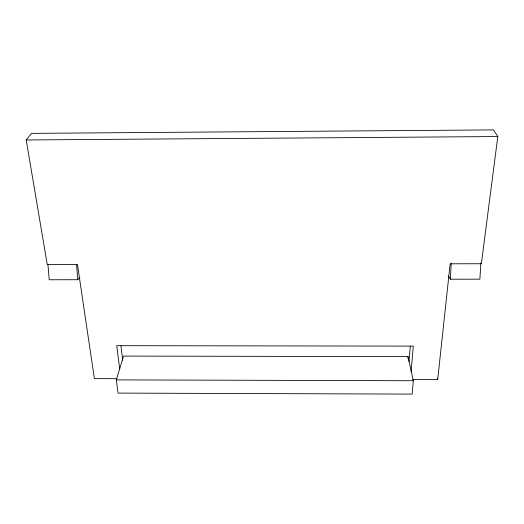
<?xml version="1.0" encoding="UTF-8"?>
<svg xmlns="http://www.w3.org/2000/svg" width="524" height="524" viewBox="0 0 524 524"><rect width="100%" height="100%" fill="white"/><g stroke="black" fill="none" stroke-linecap="round" stroke-linejoin="round"><path stroke-width="0.79" d="M480.868 263.068L479.879 279.181L450.385 279.22L451.216 263.133M407.901 358.239L408.039 356.615L123.553 356.084L116.308 379.893L118.057 393.098L412.139 394.1L413.331 380.745L408.039 356.615M408.969 361.586L410.272 346.266M411.111 371.365L413.318 346.109L116.714 345.683L119.721 369.034M412.807 379.52L437.684 379.592L450.155 263.801L481.373 263.736L497.8 136.548L493.503 129.9L31.499 133.371L26.2 139.967L47.278 264.6L77.46 264.541L94.392 378.623L116.937 378.688M47.966 264.731L49.223 279.764L77.742 279.724L79.89 277.268M26.2 139.967L497.8 136.548M116.308 379.893L413.331 380.745M448.158 275.879L450.385 279.22M437.285 378.066L437.684 379.592M120.952 345.853L122.754 360.198M76.628 264.679L77.742 279.724"/></g></svg>
